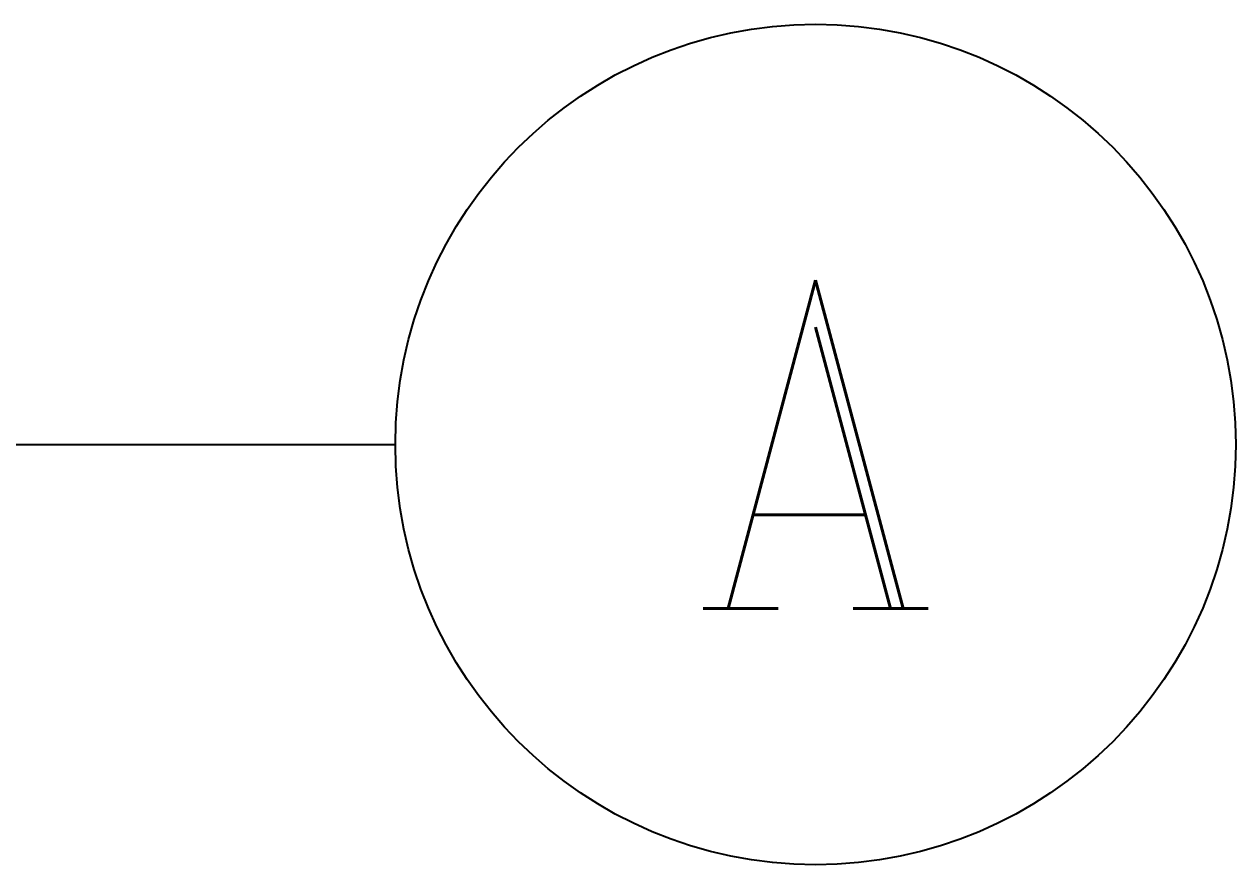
# Model space of a CAD drawing. Extents: x 1162612 to 1711260, y -157368 to 197905.
# Drawn here: x 1680161 to 1681891, y -6330 to -5130 of the extents above; entities that cross this region are included whole.
import ezdxf
from ezdxf.enums import TextEntityAlignment as Align

# ---------------------------------------------------------------- set-up
doc = ezdxf.new("R2010")
doc.units = 0
doc.header["$LTSCALE"] = 1000
doc.header["$MEASUREMENT"] = 0
doc.layers.get('0').update_dxf_attribs({"linetype": 'CONTINUOUS'})
doc.layers.add('AXIS', color=3, linetype='CONTINUOUS')
doc.layers.add('AXIS_TEXT', color=7, linetype='CONTINUOUS')
doc.styles.add('_TCH_AXIS', font='COMPLEX', dxfattribs={"bigfont": 'GBCBIG'})
doc.styles.add('COMPLEX', font='COMPLEX')

# ---------------------------------------------------------------- blocks, each defined once
blk = doc.blocks.new('_AXISO')
blk.add_circle((0, 0), 0.5)
at = {"layer": 'AXIS_TEXT', "style": 'COMPLEX', "width": 1.041667}
blk.add_attdef('A', text='', height=0.56, dxfattribs=at).set_placement((-0.25, -0.28), (0.25, -0.28), align=Align.FIT)
blk = doc.blocks.new('D2222')
at = {"layer": 'AXIS', "color": 8}
blk.add_line((1786664.1, 67176.5), (1792664.1, 67176.5), dxfattribs=at)
ref = blk.add_blockref('_AXISO', (1793264.1, 67176.5), dxfattribs=dict(at, xscale=1200, yscale=1200, zscale=1200))
ref.add_attrib('A', 'A', dxfattribs={"layer": 'AXIS_TEXT', "color": 8, "height": 468.8, "style": '_TCH_AXIS', "width": 0.888889}).set_placement((1793085.5, 66942.2), (1793442.7, 66942.2), align=Align.FIT)

msp = doc.modelspace()

# ---------------------------------------------------------------- block references
msp.add_blockref('D2222', (-111972.7, -72907))

doc.saveas('drawing.dxf')
